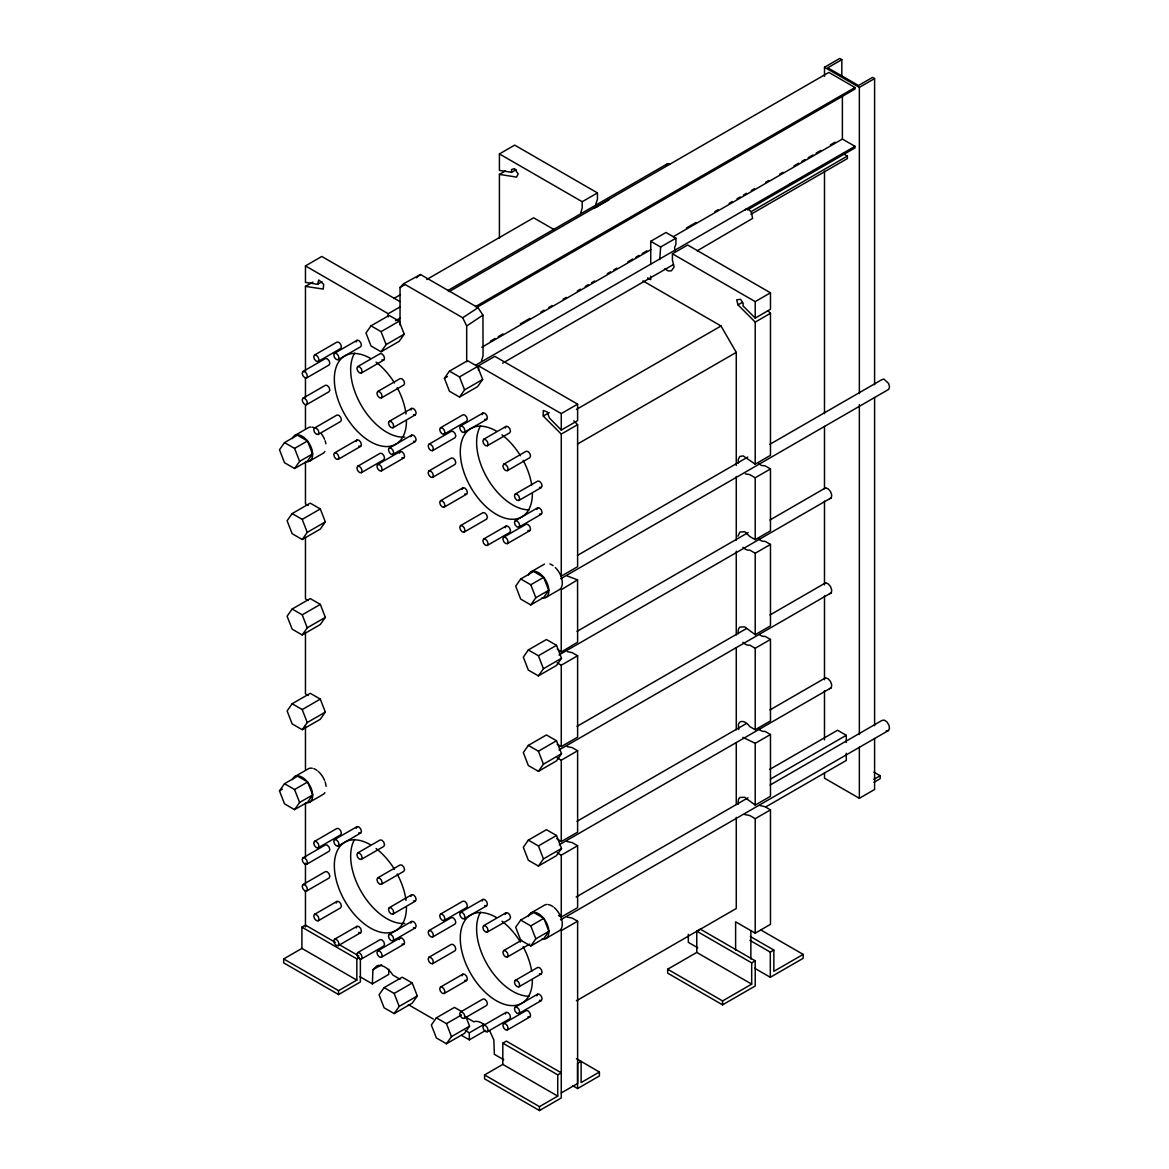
<?xml version="1.0" encoding="UTF-8"?>
<svg xmlns="http://www.w3.org/2000/svg" width="1169" height="1169" viewBox="0 0 1169 1169"><rect width="100%" height="100%" fill="white"/><g stroke="black" fill="none" stroke-linecap="round" stroke-linejoin="round"><path stroke-width="1.5" d="M400.032 325.055L400.046 287.53L403.67 283.672L420.489 274.51L478.033 307.681L482.943 315.104L483.045 355.902L481.438 361.06M561.237 652.024L561.266 589.717L577.574 579.839L577.618 642.19L561.237 652.024L557.292 648.941M573.804 420.825L577.618 424.654L577.618 566.702L561.266 576.142L561.266 434.094L543.234 416.032L543.249 410.509L547.209 411.912L549.372 417.947L561.266 430.075L577.618 420.635L577.618 404.167L494.808 356.355L478.472 365.795L478.472 370.544M388.809 969.291L388.692 974.435L372.356 983.874L359.906 976.685M372.356 983.874L372.926 969.686L377.178 965.682A17.725 10.229 60 0 1 392.945 975.121L400.046 979.227M559.001 654.976L831.32 497.76L831.729 494.998L830.545 491.608L828.207 488.89L825.606 487.853L823.75 488.92M559.001 749.972L831.32 592.756L831.729 590.009L830.545 586.619L828.207 583.886L825.606 582.849L823.75 583.915M559.279 844.763L831.305 687.708L831.729 684.961L830.545 681.571L828.222 678.838L825.621 677.801L769.976 709.904M399.915 301.573L321.796 256.464L305.46 265.904L305.46 282.387L317.632 284.301L318.713 279.932L323.681 284.286L323.228 289.064L305.46 286.39L305.46 371.99M580.715 213.05L582.206 208.053L582.206 201.726L499.411 153.913L499.411 170.396L511.584 172.311L516.172 169.666M560.521 919.871L888.484 730.523L889.507 728.316L888.908 725.014L886.92 721.887L884.305 720.119L882.054 720.396L770.108 785.042M302.976 371.508L302.187 373.174L302.917 375.746L304.758 377.719L306.614 377.952L329.059 364.991L329.848 363.325L329.117 360.753L327.291 358.781L325.42 358.547L302.976 371.508L304.846 371.727L306.673 373.715L307.403 376.286L306.614 377.952M314.519 355.04L313.73 356.706L314.461 359.278L316.302 361.265L318.158 361.484L340.603 348.523L341.392 346.857L340.661 344.285L338.835 342.312L336.964 342.093L314.519 355.04L316.39 355.274L318.216 357.246L318.947 359.818L318.158 361.484M302.976 398.22L302.187 399.886L302.917 402.457L304.744 404.43L306.614 404.649L329.059 391.703L329.848 390.037L329.117 387.465L327.276 385.478L325.42 385.259L302.976 398.22L304.831 398.439L306.673 400.412L307.403 402.998L306.614 404.649M334.568 353.272L333.764 354.938L334.509 357.509L336.336 359.482L338.192 359.701L360.637 346.755L361.44 345.089L360.695 342.517L358.868 340.53L357.013 340.311L334.568 353.272L336.424 353.491L338.265 355.478L338.995 358.05L338.192 359.701M314.534 428.015L313.745 429.681L314.476 432.252L316.317 434.225L318.173 434.444L340.617 421.498L341.406 419.832L340.676 417.26L338.835 415.273L336.979 415.053L314.534 428.015L316.404 428.234L318.231 430.207L318.962 432.793L318.173 434.444M356.209 341.976L357.013 340.311M357.685 366.613L356.881 368.279L357.612 370.851L359.453 372.823L361.309 373.057L383.753 360.096L384.543 358.43L383.812 355.858L381.985 353.886L380.115 353.652L357.685 366.613L359.541 366.832L361.367 368.82L362.112 371.391L361.309 373.057M334.553 452.914L333.764 454.58L334.495 457.152L336.336 459.125L338.192 459.344L360.637 446.397L361.426 444.731L360.695 442.16L358.868 440.172L356.998 439.953L334.553 452.914L336.424 453.134L338.25 455.121L338.981 457.693L338.192 459.344M377.704 391.527L376.915 393.193L377.645 395.765L379.487 397.738L381.342 397.957L403.787 385.01L404.576 383.344L403.846 380.773L402.004 378.785L400.149 378.566L377.704 391.527L379.56 391.747L381.401 393.734L382.131 396.306L381.342 397.957M356.209 441.619L356.998 439.953M357.685 466.27L356.881 467.936L357.612 470.508L359.453 472.481L361.309 472.7L383.753 459.753L384.543 458.087L383.812 455.515L381.985 453.528L380.115 453.309L357.685 466.27L359.541 466.489L361.367 468.462L362.112 471.049L361.309 472.7M389.277 421.337L388.488 423.003L389.219 425.574L391.045 427.547L392.916 427.781L415.346 414.82L416.149 413.154L415.419 410.582L413.578 408.609L411.722 408.376L389.277 421.337L391.133 421.556L392.974 423.543L393.705 426.115L392.916 427.781M377.719 464.488L376.929 466.153L377.66 468.725L379.487 470.698L381.357 470.932L403.802 457.97L404.591 456.305L403.86 453.733L402.019 451.76L400.163 451.526L377.719 464.488L379.574 464.707L381.415 466.694L382.146 469.266L381.357 470.932M389.277 448.019L388.473 449.685L389.219 452.257L391.045 454.244L392.901 454.463L415.346 441.502L416.149 439.836L415.404 437.264L413.578 435.292L411.722 435.073L389.277 448.019L391.133 448.253L392.959 450.226L393.705 452.798L392.901 454.463M410.918 410.041L411.722 408.376M399.374 453.192L400.163 451.526M410.918 436.724L411.722 435.073M428.95 444.235L428.146 445.9L428.891 448.472L430.718 450.445L432.574 450.664L455.019 437.717L455.822 436.052L455.077 433.48L453.251 431.507L451.395 431.273L428.95 444.235L430.806 444.454L432.647 446.441L433.378 449.013L432.574 450.664M440.494 427.766L439.705 429.432L440.435 432.004L442.262 433.977L444.132 434.21L466.563 421.249L467.366 419.583L466.636 417.012L464.794 415.039L462.939 414.82L440.494 427.766L442.35 428L444.191 429.973L444.921 432.545L444.132 434.21M428.935 470.946L428.146 472.597L428.877 475.184L430.718 477.157L432.574 477.376L455.019 464.414L455.808 462.763L455.077 460.191L453.251 458.204L451.38 457.985L428.935 470.946L430.806 471.165L432.632 473.138L433.363 475.71L432.574 477.376M460.528 425.998L459.738 427.664L460.469 430.236L462.31 432.209L464.166 432.428L486.611 419.481L487.4 417.815L486.669 415.243L484.828 413.256L482.972 413.037L460.528 425.998L462.383 426.217L464.225 428.205L464.955 430.776L464.166 432.428M440.508 500.741L439.705 502.392L440.45 504.979L442.277 506.951L444.132 507.171L466.577 494.209L467.381 492.558L466.636 489.986L464.809 487.999L462.953 487.78L440.508 500.741L442.364 500.96L444.191 502.933L444.936 505.505L444.132 507.171M482.183 414.703L482.972 413.037M483.645 439.339L482.855 441.005L483.586 443.577L485.413 445.55L487.283 445.784L509.713 432.822L510.517 431.156L509.786 428.585L507.945 426.612L506.089 426.378L483.645 439.339L485.5 439.559L487.341 441.546L488.072 444.118L487.283 445.784M462.15 489.446L462.953 487.78M505.286 428.044L506.089 426.378M460.528 525.641L459.738 527.307L460.469 529.878L462.296 531.851L464.166 532.07L486.596 519.124L487.4 517.458L486.669 514.886L484.828 512.899L482.972 512.68L460.528 525.641L462.383 525.86L464.225 527.847L464.955 530.419L464.166 532.07M302.976 857.856L302.187 859.507L302.917 862.094L304.758 864.066L306.614 864.286L329.059 851.324L329.848 849.673L329.117 847.101L327.291 845.114L325.42 844.895L302.976 857.856L304.846 858.075L306.673 860.048L307.403 862.62L306.614 864.286M314.519 841.388L313.73 843.054L314.461 845.625L316.302 847.598L318.158 847.817L340.603 834.871L341.392 833.205L340.661 830.633L338.835 828.66L336.964 828.426L314.519 841.388L316.39 841.607L318.216 843.594L318.947 846.166L318.158 847.817M503.678 464.254L502.875 465.92L503.62 468.491L505.446 470.464L507.302 470.683L529.747 457.737L530.551 456.071L529.805 453.499L527.979 451.512L526.123 451.292L503.678 464.254L505.534 464.473L507.361 466.46L508.106 469.032L507.302 470.683M302.976 884.553L302.187 886.219L302.917 888.791L304.744 890.778L306.614 890.997L329.059 878.036L329.848 876.37L329.117 873.798L327.276 871.826L325.42 871.606L302.976 884.553L304.831 884.787L306.673 886.76L307.403 889.331L306.614 890.997M334.568 839.62L333.764 841.271L334.509 843.857L336.336 845.83L338.192 846.049L360.637 833.088L361.44 831.437L360.695 828.865L358.868 826.878L357.013 826.658L334.568 839.62L336.424 839.839L338.265 841.812L338.995 844.383L338.192 846.049M483.645 538.997L482.855 540.663L483.586 543.234L485.413 545.207L487.283 545.426L509.728 532.479L510.517 530.814L509.786 528.242L507.945 526.255L506.089 526.035L483.645 538.997L485.5 539.216L487.341 541.189L488.072 543.775L487.283 545.426M515.237 494.063L514.448 495.729L515.178 498.301L517.019 500.274L518.875 500.493L541.32 487.546L542.109 485.88L541.379 483.308L539.537 481.336L537.682 481.102L515.237 494.063L517.107 494.282L518.934 496.27L519.664 498.842L518.875 500.493M314.534 914.348L313.745 916.014L314.476 918.586L316.317 920.573L318.173 920.792L340.617 907.831L341.406 906.165L340.676 903.593L338.835 901.62L336.979 901.401L314.534 914.348L316.404 914.582L318.231 916.554L318.962 919.126L318.173 920.792M356.209 828.324L357.013 826.658M505.3 527.701L506.089 526.035M503.678 537.214L502.889 538.88L503.62 541.452L505.461 543.424L507.317 543.643L529.762 530.697L530.551 529.031L529.82 526.459L527.993 524.486L526.123 524.253L503.678 537.214L505.549 537.433L507.375 539.42L508.106 541.992L507.317 543.643M515.237 520.746L514.448 522.411L515.178 524.983L517.019 526.971L518.875 527.19L541.32 514.228L542.109 512.563L541.379 509.991L539.537 508.018L537.682 507.799L515.237 520.746L517.093 520.979L518.934 522.952L519.664 525.524L518.875 527.19M357.685 852.961L356.881 854.627L357.612 857.198L359.453 859.171L361.309 859.39L383.753 846.444L384.543 844.778L383.812 842.206L381.985 840.219L380.115 840L357.685 852.961L359.541 853.18L361.367 855.153L362.112 857.739L361.309 859.39M336.19 903.053L336.979 901.401M536.892 509.45L537.682 507.799M334.553 939.262L333.764 940.913L334.495 943.5L336.336 945.473L338.192 945.692L360.637 932.73L361.426 931.079L360.695 928.507L358.868 926.52L356.998 926.301L334.553 939.262L336.424 939.481L338.25 941.454L338.981 944.026L338.192 945.692M377.704 877.875L376.915 879.526L377.645 882.113L379.487 884.085L381.342 884.305L403.787 871.343L404.576 869.692L403.846 867.12L402.004 865.133L400.149 864.914L377.704 877.875L379.56 878.094L381.401 880.067L382.131 882.639L381.342 884.305M356.209 927.967L356.998 926.301M357.685 952.618L356.881 954.269L357.612 956.841L359.453 958.828L361.309 959.048L383.753 946.086L384.543 944.435L383.812 941.849L381.985 939.876L380.115 939.657L357.685 952.618L359.541 952.837L361.367 954.81L362.112 957.382L361.309 959.048M389.277 907.685L388.488 909.336L389.219 911.922L391.045 913.895L392.916 914.114L415.346 901.153L416.149 899.502L415.419 896.93L413.578 894.943L411.722 894.723L389.277 907.685L391.133 907.904L392.974 909.877L393.705 912.448L392.916 914.114M377.719 950.835L376.929 952.487L377.66 955.073L379.487 957.046L381.357 957.265L403.802 944.304L404.591 942.652L403.86 940.081L402.019 938.093L400.163 937.874L377.719 950.835L379.574 951.055L381.415 953.027L382.146 955.599L381.357 957.265M389.277 934.367L388.473 936.033L389.219 938.605L391.045 940.577L392.901 940.811L415.346 927.85L416.149 926.184L415.404 923.612L413.578 921.64L411.722 921.406L389.277 934.367L391.133 934.586L392.959 936.574L393.705 939.145L392.901 940.811M410.918 896.389L411.722 894.723M399.374 939.54L400.163 937.874M410.918 923.072L411.722 921.406M428.95 930.582L428.146 932.234L428.891 934.82L430.718 936.793L432.574 937.012L455.019 924.051L455.822 922.399L455.077 919.828L453.251 917.84L451.395 917.621L428.95 930.582L430.806 930.802L432.647 932.774L433.378 935.346L432.574 937.012M440.494 914.114L439.705 915.78L440.435 918.352L442.262 920.324L444.132 920.544L466.563 907.597L467.366 905.931L466.636 903.359L464.794 901.372L462.939 901.153L440.494 914.114L442.35 914.333L444.191 916.321L444.921 918.892L444.132 920.544M428.935 957.279L428.146 958.945L428.877 961.517L430.718 963.504L432.574 963.724L455.019 950.762L455.808 949.096L455.077 946.525L453.251 944.552L451.38 944.333L428.935 957.279L430.806 957.513L432.632 959.486L433.363 962.058L432.574 963.724M460.528 912.346L459.738 913.997L460.469 916.569L462.31 918.556L464.166 918.776L486.611 905.814L487.4 904.163L486.669 901.577L484.828 899.604L482.972 899.385L460.528 912.346L462.383 912.565L464.225 914.538L464.955 917.11L464.166 918.776M440.508 987.074L439.705 988.74L440.45 991.312L442.277 993.299L444.132 993.518L466.577 980.557L467.381 978.891L466.636 976.32L464.809 974.347L462.953 974.128L440.508 987.074L442.364 987.308L444.191 989.281L444.936 991.853L444.132 993.518M482.183 901.051L482.972 899.385M483.645 925.687L482.855 927.353L483.586 929.925L485.413 931.898L487.283 932.117L509.713 919.17L510.517 917.504L509.786 914.932L507.945 912.945L506.089 912.726L483.645 925.687L485.5 925.906L487.341 927.879L488.072 930.466L487.283 932.117M462.15 975.779L462.953 974.128M505.286 914.392L506.089 912.726M460.528 1011.989L459.738 1013.64L460.469 1016.212L462.296 1018.199L464.166 1018.418L486.596 1005.457L487.4 1003.806L486.669 1001.219L484.828 999.247L482.972 999.027L460.528 1011.989L462.383 1012.208L464.225 1014.181L464.955 1016.752L464.166 1018.418M521.622 940.227L503.678 950.602L502.875 952.253L503.62 954.825L505.446 956.812L507.302 957.031L529.747 944.07M507.302 957.031L508.106 955.365L507.361 952.793L505.534 950.821L503.678 950.602M483.645 1025.345L482.855 1026.996L483.586 1029.568L485.413 1031.555L487.283 1031.774L509.728 1018.813L510.517 1017.162L509.786 1014.575L507.945 1012.602L506.089 1012.383L483.645 1025.345L485.5 1025.564L487.341 1027.536L488.072 1030.108L487.283 1031.774M515.237 980.411L514.448 982.062L515.178 984.649L517.019 986.621L518.875 986.841L541.32 973.879L542.109 972.228L541.379 969.656L539.537 967.669L537.682 967.45L515.237 980.411L517.107 980.63L518.934 982.603L519.664 985.175L518.875 986.841M505.3 1014.049L506.089 1012.383M503.678 1023.562L502.889 1025.213L503.62 1027.799L505.461 1029.772L507.317 1029.991L529.762 1017.03L530.551 1015.379L529.82 1012.807L527.993 1010.82L526.123 1010.601L503.678 1023.562L505.549 1023.781L507.375 1025.754L508.106 1028.325L507.317 1029.991M515.237 1007.094L514.448 1008.759L515.178 1011.331L517.019 1013.304L518.875 1013.523L541.32 1000.576L542.109 998.91L541.379 996.339L539.537 994.366L537.682 994.132L515.237 1007.094L517.093 1007.313L518.934 1009.3L519.664 1011.872L518.875 1013.523M536.892 995.798L537.682 994.132M737.873 536.22L739.992 532.012L744.843 531.763L749.738 536.483L755.218 539.654L770.473 530.843L770.473 468.944L764.994 465.773L761.267 465.467L758.886 463.319M284.52 442.598L279.493 449.758L284.52 462.734L294.588 468.535L307.462 461.097L312.503 453.937L307.462 440.976L297.408 435.16L284.52 442.598L294.588 448.414L299.615 461.375L294.588 468.535M371.011 325.844L365.985 332.99L371.011 345.966L381.079 351.781L399.17 341.333L404.211 334.173L399.17 321.197L389.116 315.396L371.011 325.844L381.079 331.645L386.106 344.621L381.079 351.781M292.148 513.586L287.106 520.731L292.148 533.707L302.216 539.523L320.306 529.075L325.333 521.915L320.306 508.939L310.238 503.138L292.148 513.586L302.216 519.387L307.242 532.363L302.216 539.523M444.425 378.288L449.451 371.128L467.556 360.68L477.61 366.481L482.651 379.457L477.61 386.618L459.519 397.065L449.451 391.25L444.425 378.288L447.435 376.535M292.148 609.034L287.106 616.195L292.148 629.156L302.216 634.972L320.306 624.524L325.333 617.364L320.306 604.402L310.238 598.586L292.148 609.034L302.216 614.836L307.242 627.811L302.216 634.972M459.519 397.065L464.561 389.905L482.651 379.457M292.148 703.753L287.121 710.913L292.148 723.889L302.216 729.704L320.306 719.256L325.333 712.096L320.306 699.12L310.238 693.305L292.148 703.753L302.216 709.568L307.242 722.544L302.216 729.704M311.685 796.367L307.652 802.095L294.573 809.649L284.505 803.834L279.479 790.872L284.505 783.712L297.584 776.158L306.22 781.14M294.573 809.649L299.6 802.489L312.678 794.935L307.652 781.973L294.573 789.528L284.505 783.712M520.716 578.962L515.69 586.122L520.716 599.098L530.784 604.914L543.673 597.476L548.699 590.316L543.673 577.34L533.605 571.524L520.716 578.962L530.784 584.778L535.811 597.754L530.784 604.914M528.344 649.949L523.317 657.11L528.344 670.071L538.412 675.887L556.502 665.439L561.529 658.279L556.502 645.317L546.434 639.501L528.344 649.949L538.412 655.751L543.439 668.726L538.412 675.887M528.344 745.398L523.317 752.558L528.344 765.534L538.412 771.335L556.502 760.887L561.529 753.727L556.502 740.766L546.434 734.95L528.344 745.398L538.412 751.214L543.439 764.175L538.412 771.335M384.09 987.644L379.063 994.79L384.09 1007.766L394.158 1013.581L412.248 1003.134L417.275 995.973L412.248 982.997L402.18 977.196L384.09 987.644L394.158 993.445L399.184 1006.421L394.158 1013.581M528.344 840.131L523.317 847.291L528.344 860.252L538.412 866.068L556.502 855.62L561.544 848.46L556.502 835.484L546.434 829.683L528.344 840.131L538.412 845.932L543.439 858.908L538.412 866.068M461.667 1011.536L454.478 1007.386L436.388 1017.834L431.346 1024.994L436.388 1037.955L446.441 1043.771L464.546 1033.323L469.573 1026.163L465.803 1016.431M520.702 920.076L515.675 927.236L520.702 940.212L530.77 946.013L543.848 938.473L548.889 931.313L543.848 918.337L530.77 925.892L520.702 920.076L533.78 912.521L542.416 917.504M446.441 1043.771L451.482 1036.611L469.573 1026.163M530.77 946.013L535.811 938.853L548.889 931.313M666.111 165.428L667.528 163.704L669.969 164.011M744.697 210.259L746.363 208.886L748.891 209.572L751.346 212.086L752.617 218.398L697.177 250.838M416.398 277.813L420.489 274.51M466.694 361.762L466.679 326.005L482.943 315.104M403.67 283.672L462.719 317.763L478.033 307.681M317.632 284.301L322.016 281.641M400.046 287.53L404.503 284.885M499.411 153.913L514.667 145.117L597.461 192.914L597.461 199.256L595.781 204.151L596.848 206.928M305.46 286.39L312.883 282.109M499.411 238.155L499.411 174.415L505.505 170.893M393.734 298.548L400.485 294.646M426.743 279.493L533.619 217.785L553.916 229.504M305.46 265.904L388.254 313.716L400.149 306.848M582.206 201.726L597.461 192.914M824.496 76.365L824.496 67.261L839.737 58.45L841.812 59.648L841.812 76.058M841.812 59.648L827.754 67.758L858.484 85.498L872.542 77.388L874.602 78.571L874.602 384.82M395.487 320.759L400.236 318.012M447.683 290.628L667.528 163.704M449.276 291.563L828.85 72.42L854.992 87.514L854.992 89.063L477.01 307.301M381.079 331.645L399.17 321.197M593.969 208.52L609.224 199.709M386.106 344.621L404.211 334.173M475.418 306.658L854.992 87.514M824.496 67.261L859.347 87.383L874.602 78.571M294.822 435.482L308.28 427.708A14.788 8.534 60 0 1 310.808 427.036M650.738 263.96L650.738 241.296L665.994 232.485L675.901 238.213L675.901 244.54L674.557 247.55L675.097 250.97M294.588 448.414L307.462 440.976M490.337 341.216L495.086 338.484M498.257 336.657L502.991 333.925M520.395 323.871L529.878 318.392M540.955 312.006L544.111 310.18M548.86 307.432L552.031 305.606M563.093 299.22L566.264 297.394M577.325 291.008L580.496 289.181M585.231 286.434L588.402 284.608M591.558 282.781L594.729 280.955M607.383 273.648L610.539 271.822M613.71 269.995L616.867 268.169M627.943 261.783L632.677 259.05M635.848 257.224L639.005 255.397M642.176 253.571L646.91 250.824M686.451 227.999L695.95 222.519M714.917 211.56L718.087 209.733M729.164 203.348L732.32 201.521M737.069 198.774L740.225 196.947M743.396 195.121L746.553 193.294M751.302 190.562L754.458 188.735M765.534 182.349L768.691 180.523M779.767 174.123L782.938 172.296M793.999 165.91L798.748 163.163M801.905 161.337L805.076 159.51M808.232 157.683L812.981 154.951M816.137 153.124L820.886 150.392M830.37 144.912L835.119 142.165M481.803 347.251L651.031 249.552M673.169 236.766L842.396 139.067L854.992 146.33L854.992 147.893L747.444 209.982M650.738 241.296L660.646 247.01L675.901 238.213M299.615 461.375L312.503 453.937M309.551 461.127L323.009 453.367A14.788 8.534 60 0 0 324.88 451.541M475.9 365.02L854.992 146.33M789.236 184.6L793.985 181.867M449.451 371.128L459.519 376.929L477.61 366.481M664.766 268.885L668.303 270.93L671.43 270.813L674.104 266.985L672.423 260.146L672.423 253.805L687.664 245.008L770.473 292.805L770.473 309.274L755.218 318.085L743.031 305.927L743.148 303.516L740.62 299.322L736.704 299.805L737.96 304.846L755.218 322.103L755.218 464.166L743.206 455.91L739.787 456.451L738.15 459.724L738.413 462.968M750.893 211.779L847.364 156.076L847.364 158.589L750.893 214.292M502.641 363.15L673.446 264.53M302.216 519.387L320.306 508.939M307.242 532.363L325.333 521.915M478.472 365.795L561.266 413.592L577.618 404.167M672.423 253.805L755.218 301.617L770.473 292.805M576.405 409.457L721.01 325.976L736.265 352.395L736.265 465.437M561.266 434.094L577.618 424.654M755.218 322.103L770.473 313.292L768.033 310.852M577.515 444.045L736.265 352.395M302.216 614.836L320.306 604.402M307.242 627.811L325.333 617.364M531.033 571.86L544.491 564.086M302.216 709.568L320.306 699.12M577.471 555.392L747.765 457.079M769.845 444.337L881.791 379.706L883.896 379.077L888.674 383.534L889.521 386.895L888.761 389.35L560.784 578.699M530.784 584.778L543.673 577.34M307.242 722.544L325.333 712.096M755.218 464.166L770.473 455.355L770.473 313.292M535.811 597.754L548.699 590.316M545.777 597.505L559.22 589.746A14.788 8.534 60 0 0 555.348 567.549M745.384 473.898L749.738 474.585L755.218 477.756L770.473 468.944M294.851 776.567L308.309 768.807A14.788 8.534 60 0 1 312.255 768.238M279.479 790.872L282.387 789.192M577.018 631.377L748.116 532.596M769.976 519.971L825.606 487.853M538.412 655.751L556.502 645.317M309.58 802.226L323.039 794.452A14.788 8.534 60 0 0 324.909 792.626M543.439 668.726L561.529 658.279M557.16 662.823L561.266 665.205L577.618 655.765L577.618 737.171L561.266 746.596L557.16 744.229M742.943 547.282A10.316 5.962 60 0 0 749.738 550.073L755.218 553.244L770.473 544.433L770.473 625.883L755.218 634.679L744.668 626.862L739.992 627.037A10.316 5.962 60 0 0 738.326 633.773M577.018 726.373L746.523 628.513M769.976 614.967L825.606 582.849M538.412 751.214L556.502 740.766M543.439 764.175L561.529 753.727M557.16 757.819L561.266 760.186L577.618 750.746L577.618 832.153L561.266 841.578L556.809 838.67M742.943 642.307A10.316 5.962 60 0 0 749.738 645.098L755.218 648.269L770.473 639.458L770.473 720.922L755.218 729.734L749.738 726.563A10.316 5.962 60 0 0 738.326 724.736L738.735 729.514M301.909 927.163L356.823 958.872L356.823 980.119L301.909 948.41L301.909 927.163L305.46 925.117L335.269 942.331M360.373 958.624L360.373 981.975L338.572 994.556L283.672 962.861L283.672 958.945L301.909 948.41M577.018 821.296L746.26 723.596M538.412 845.932L556.502 835.484M356.823 958.872L359.19 957.499M543.439 858.908L561.544 848.46M557.16 852.8L561.266 855.167L577.618 845.728L577.618 907.626L561.266 917.066L558.534 915.488M742.943 737.361L755.218 743.323L770.473 734.512L770.473 796.279L755.218 805.09L744.668 797.273L739.992 797.448A10.316 5.962 60 0 0 738.326 804.17M283.672 958.945L338.572 990.654L356.823 980.119M769.553 769.509L837.559 730.245L846.283 735.286L846.283 742.476M531.033 912.931L544.491 905.157A14.788 8.534 60 0 1 547.019 904.485M394.158 993.445L412.248 982.997M770.371 779.109L846.283 735.286M576.156 897.003L748.028 797.784M399.184 1006.421L417.275 995.973M765.622 807.005L846.283 760.449L846.283 753.26M545.777 938.575L559.22 930.816A14.788 8.534 60 0 0 561.909 920.485A14.788 8.534 60 0 0 554.208 907.582M561.266 1092.942L577.618 1083.502L577.618 921.216L561.266 930.656L561.266 1097.969L539.479 1110.55L484.565 1078.841L484.565 1074.939L502.816 1064.404L557.73 1096.098L557.73 1074.852L502.816 1043.157L502.816 1064.404M744.653 814.515L749.738 815.509L755.218 818.68L770.473 809.869L770.473 924.343L755.218 933.154L735.608 921.83L735.608 950.163M436.388 1017.834L446.441 1023.635L461.521 1014.94M873.886 779.358L880.155 775.734L880.155 778.744L874.003 782.295M824.496 772.709L824.496 778.189L859.347 798.31L874.602 789.499L874.602 738.457M465.204 1030.43L469.31 1032.811L484.171 1024.234M461.507 1035.339L469.31 1039.855L485.661 1030.415M502.816 1043.157L506.352 1041.111L561.266 1072.806L557.73 1074.852M696.768 931.182L700.304 929.136L755.218 960.83L755.218 985.993L722.574 1004.843L667.66 973.149L667.66 969.233L696.768 952.428L751.682 984.123L751.682 962.876L696.768 931.182L696.768 952.428M576.405 1000.796L736.265 908.503L736.265 817.336M751.682 962.876L755.218 960.83M749.913 940.344L770.313 952.121L773.849 950.076L773.849 971.322L803.161 954.401L803.161 958.317L770.313 977.284L754.619 968.224M484.565 1074.939L539.479 1106.634L557.73 1096.098M576.419 1058.632L599.405 1072.046L581.125 1082.596L581.125 1061.35L577.588 1063.395L577.588 1088.544L572.883 1085.826M667.66 969.233L722.574 1000.927L751.682 984.123M577.588 1088.544L599.405 1075.948L599.405 1072.046M829.449 498.827L831.32 497.76M829.449 593.823L831.32 592.756M829.449 688.76L831.305 687.708M737.96 304.846L742.578 302.26M543.234 416.032L549.269 412.672M372.926 969.686L381.693 964.805M886.248 730.8L888.484 730.523M381.898 359.877L383.753 360.096M484.755 419.247L486.611 419.481M413.49 414.586L415.346 414.82M413.49 441.283L415.346 441.502M358.781 446.163L360.637 446.397M401.931 457.737L403.802 457.97M539.464 487.312L541.32 487.546M464.721 493.99L466.577 494.209M539.464 514.009L541.32 514.228M527.906 530.463L529.762 530.697M358.781 832.869L360.637 833.088M484.755 905.595L486.611 905.814M413.49 900.934L415.346 901.153M413.49 927.616L415.346 927.85M358.781 932.511L360.637 932.73M401.931 944.084L403.802 944.304M539.464 973.66L541.32 973.879M464.721 980.338L466.577 980.557M539.464 1000.343L541.32 1000.576M527.906 1016.811L529.762 1017.03M499.411 174.415L516.523 177.074L518.203 173.976L514.521 168.628L511.525 169.534L511.584 172.311M567.403 651.703L572.123 652.609L577.618 655.765M567.228 746.655L572.123 747.59L577.618 750.746M567.228 917.124L572.123 918.045L577.618 921.216M566.892 841.505L572.123 842.571L577.618 845.728M759.923 805.499L764.994 806.698L770.473 809.869M567.053 575.922L577.574 579.839M843.01 153.563L847.364 156.076M647.655 277.886L650.738 279.654L650.738 276.176M642.935 280.896L721.01 325.976M770.473 544.433L764.994 541.262A10.316 5.962 60 0 1 758.184 538.485M770.473 639.458L764.994 636.301A10.316 5.962 60 0 1 759.324 634.519M873.93 772.139L880.155 775.734M770.473 734.512L764.994 731.341A10.316 5.962 60 0 1 758.184 728.55M308.207 505.505L305.46 503.927L305.46 462.062M308.207 600.486L305.46 598.908L305.46 537.404M760.814 929.939L803.161 954.401M750.308 936.486L773.849 950.076M308.207 695.467L305.46 693.889L305.46 632.385M697.776 947.796L688.322 942.346L688.322 934.367M465.247 1016.869L473.781 1021.794A17.725 10.229 60 0 1 484.434 1024.862M338.396 944.143L358.795 955.921M408.346 1004.653L433.363 1019.09M503.707 1059.698L494.37 1054.321L493.844 1039.884L489.548 1030.561M462.719 317.763L466.679 326.005M459.519 376.929L464.561 389.905M530.77 925.892L535.811 938.853M446.441 1023.635L451.482 1036.611M294.573 789.528L299.6 802.489M659.725 259.445L660.646 247.01M874.602 397.577L874.602 725.701M859.347 87.383L859.347 393.632M859.347 404.562L859.347 734.512M859.347 747.269L859.347 798.31M842.396 96.106L842.396 139.067M824.496 171.156L824.496 413.607M824.496 426.364L824.496 488.35M824.496 501.106L824.496 584.953M824.496 595.898L824.496 679.744M824.496 690.689L824.496 739.904M770.313 952.121L770.313 977.284M755.218 301.617L755.218 318.085M755.218 477.756L755.218 539.654M755.218 553.244L755.218 634.679M755.218 648.269L755.218 729.734M755.218 743.323L755.218 805.09M755.218 818.68L755.218 933.154M750.863 930.729L750.863 959.062M736.265 476.382L736.265 540.195M736.265 551.14L736.265 635.001M736.265 647.772L736.265 729.821M736.265 742.578L736.265 804.564M722.574 1000.927L722.574 1004.843M561.266 413.592L561.266 430.075M561.266 665.205L561.266 746.596M561.266 760.186L561.266 841.578M561.266 855.167L561.266 917.066M539.479 1106.634L539.479 1110.55M469.31 1032.811L469.31 1039.855M388.254 313.716L388.254 316.872M338.572 990.654L338.572 994.556M305.46 377.455L305.46 397.489M305.46 404.766L305.46 428.438M305.46 725.686L305.46 769.377M305.46 803.015L305.46 857.725M305.46 863.19L305.46 885.079M305.46 890.544L305.46 927.017M313.76 768.647A14.788 8.534 60 0 1 316.887 770.327M318.026 771.219A14.788 8.534 60 0 1 324.544 780.366M325.099 781.856A14.788 8.534 60 0 1 326.063 786.328M292.352 779.665A14.788 8.534 60 0 1 309.639 785.173A14.788 8.534 60 0 1 305.635 802.782M548.436 904.601A14.788 8.534 60 0 1 553.069 906.691M528.549 916.028A14.788 8.534 60 0 1 545.835 921.537A14.788 8.534 60 0 1 541.817 939.145M549.941 563.94A14.788 8.534 60 0 1 553.069 565.621M528.549 574.958A14.788 8.534 60 0 1 545.835 580.467A14.788 8.534 60 0 1 541.817 598.06M312.225 427.153A14.788 8.534 60 0 1 315.309 428.263M321.241 433.567A14.788 8.534 60 0 1 324.514 439.281M325.084 440.771A14.788 8.534 60 0 1 325.859 443.811M292.338 438.58A14.788 8.534 60 0 1 309.61 444.088A14.788 8.534 60 0 1 305.606 461.697M529.046 996.207A50.998 29.444 60 0 1 487.181 964.367A50.998 29.444 60 0 1 480.547 912.185M529.046 509.845A50.998 29.444 60 0 1 487.181 478.019A50.998 29.444 60 0 1 480.547 425.837M404.781 437.045A50.998 29.444 60 0 1 361.908 406.461A50.998 29.444 60 0 1 354.602 353.126M406.447 420.84A50.998 29.444 60 0 1 370.398 441.648A50.998 29.444 60 0 1 334.334 379.194A50.998 29.444 60 0 1 370.398 358.372M376.038 362.142A50.998 29.444 60 0 1 394.508 382.979M397.197 387.64A50.998 29.444 60 0 1 406.008 414.06M532.392 493.552A50.998 29.444 60 0 1 496.343 514.36A50.998 29.444 60 0 1 460.279 451.906A50.998 29.444 60 0 1 496.343 431.083M501.983 434.853A50.998 29.444 60 0 1 520.453 455.691M523.142 460.352A50.998 29.444 60 0 1 531.705 485.003M406.447 907.188A50.998 29.444 60 0 1 370.398 928.011A50.998 29.444 60 0 1 334.334 865.542A50.998 29.444 60 0 1 370.398 844.734M376.038 848.504A50.998 29.444 60 0 1 394.508 869.341M397.197 874.003A50.998 29.444 60 0 1 406.008 900.422M532.392 979.9A50.998 29.444 60 0 1 496.343 1000.722A50.998 29.444 60 0 1 460.279 938.269A50.998 29.444 60 0 1 496.343 917.446M501.983 921.216A50.998 29.444 60 0 1 520.453 942.053M523.142 946.715A50.998 29.444 60 0 1 531.705 971.366M404.781 923.408A50.998 29.444 60 0 1 361.908 892.824A50.998 29.444 60 0 1 354.602 839.474"/></g></svg>
